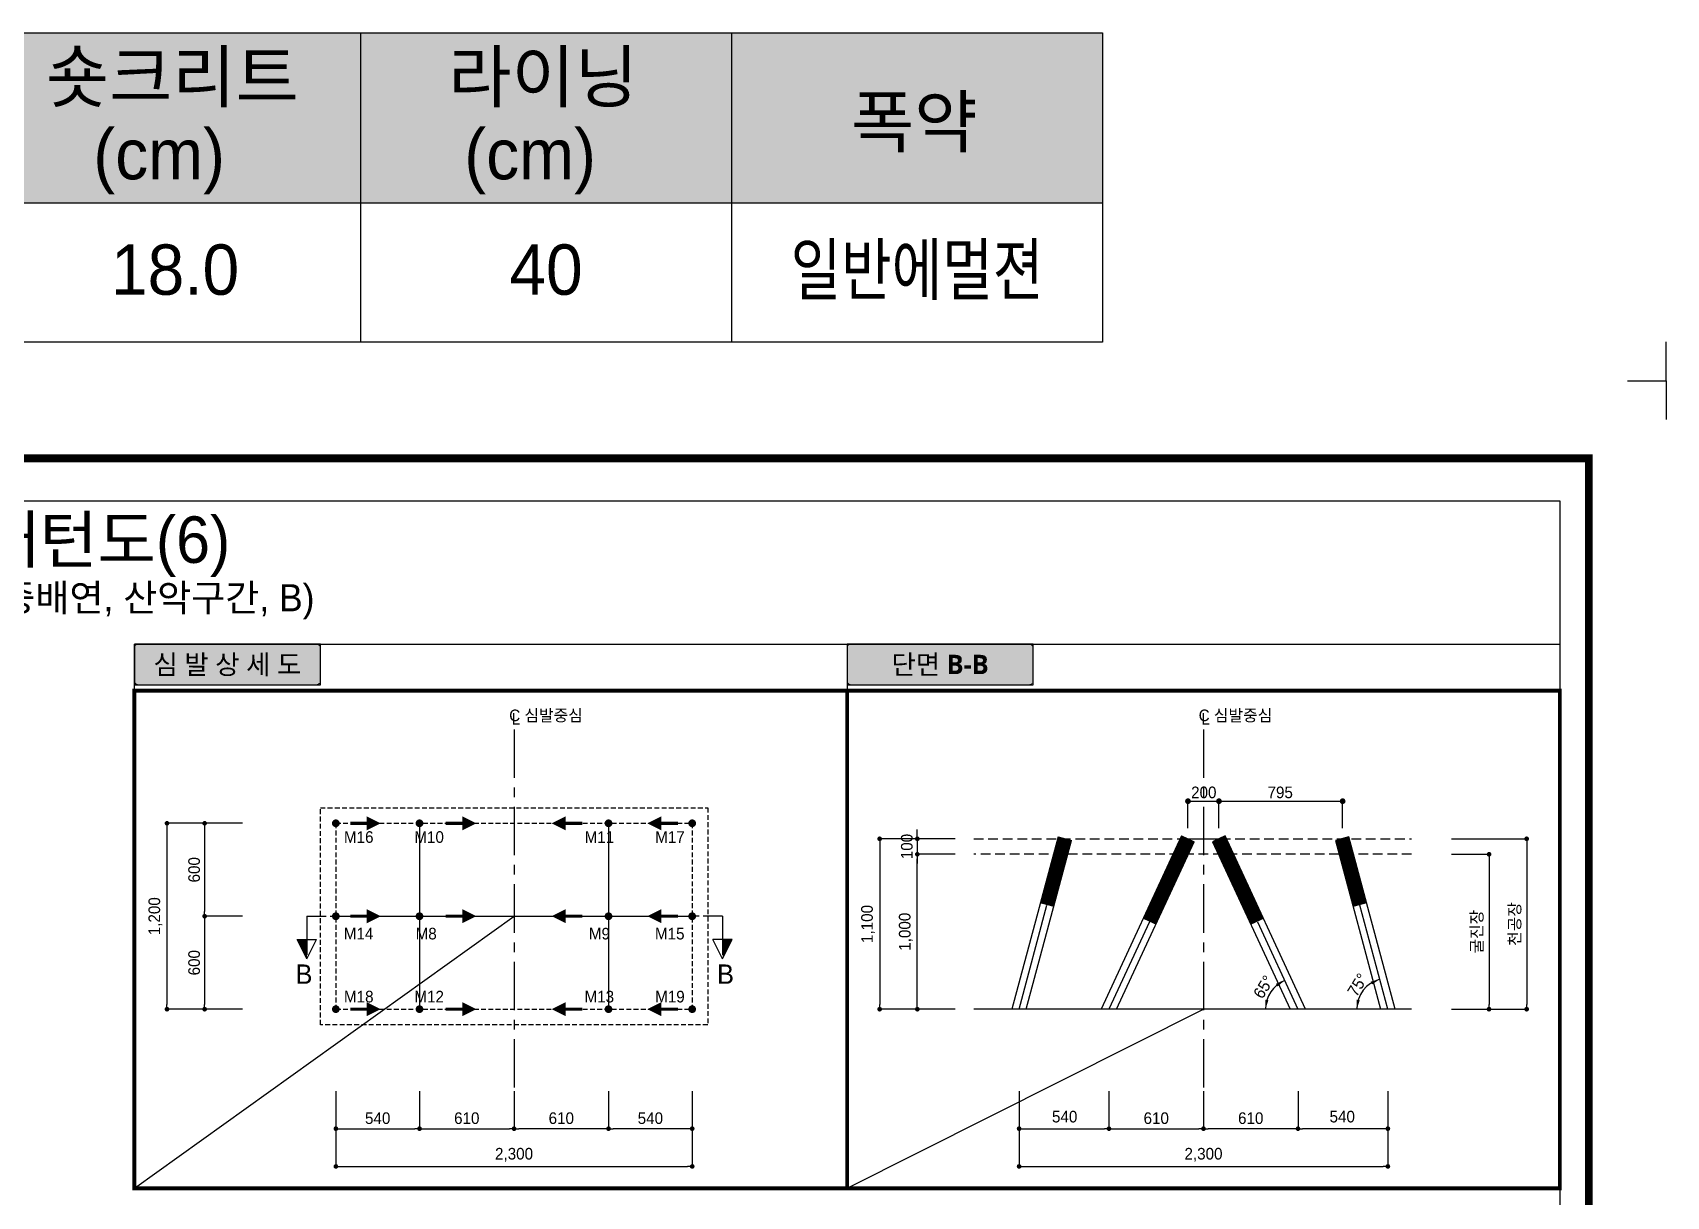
# Model space of a CAD drawing. Extents: x -689 to 317106, y 182884 to 219577.
# Drawn here: x 253967 to 275056, y 202056 to 217080 of the extents above; entities that cross this region are included whole.
import ezdxf
from ezdxf.enums import TextEntityAlignment as Align

# ---------------------------------------------------------------- set-up
doc = ezdxf.new("R2010")
doc.units = 0
doc.header["$LTSCALE"] = 500
doc.header["$MEASUREMENT"] = 0
for name, pattern in [('A-CENTR01', [2, 1.25, -0.25, 0.25, -0.25]), ('A-HIDDN01', [0.375, 0.25, -0.125]), ('HIDDEN', [0.375, 0.25, -0.125])]:
    doc.linetypes.add(name, pattern=pattern)
doc.layers.get('DEFPOINTS').update_dxf_attribs({"color": 55})
doc.layers.add('0-21', color=21, linetype='Continuous', plot=False)
doc.layers.add('0-250line', color=250, linetype='Continuous', lineweight=9, true_color=0x333333)
doc.layers.add('0-251', color=7, linetype='Continuous', true_color=0x6e6e6e)
for name, color, linetype in [('0-255', 52, 'Continuous'), ('A-DIM01', 1, 'Continuous'), ('A-TEXT02', 6, 'Continuous'), ('A-TEXT03', 7, 'Continuous'), ('CS-CNTL', 1, 'A-CENTR01'), ('CS-TABL-LIN2', 1, 'Continuous'), ('CS-TABL-TEX1', 3, 'Continuous'), ('CS-TABL-TEX3', 7, 'Continuous'), ('CS-TEXT', 7, 'Continuous'), ('CUT-BOD-LIN', 6, 'HIDDEN'), ('CUT-DIR-ARR', 7, 'Continuous'), ('CUT-Num-Text', 7, 'Continuous'), ('CX-BORD-LIN1', 7, 'Continuous'), ('CX-ICON-HA-253', 253, 'Continuous'), ('CX-MISC', 7, 'Continuous'), ('CZ-DIML', 1, 'Continuous'), ('CZ-TABL-LIN1', 4, 'Continuous'), ('CZ-TEX0', 7, 'Continuous'), ('CZ-TEX1', 7, 'Continuous'), ('CZ-TEX2', 7, 'Continuous'), ('CZ-TEX3', 7, 'Continuous'), ('HOLE-EXEC', 3, 'Continuous'), ('TU-BLOCK-EXP', 1, 'Continuous'), ('뇌관연결1', 2, 'Continuous'), ('발파공(심발)', 4, 'Continuous'), ('치수선', 242, 'Continuous')]:
    doc.layers.add(name, color=color, linetype=linetype)
doc.styles.get("Standard").update_dxf_attribs({"font": ''})
doc.styles.add('STYLE1', font='')
doc.styles.add('TB_BTXT', font='')
doc.styles.add('TB_TEXT', font='')
doc.styles.add('굴림체', font='')
doc.styles.add('돋움체', font='')
doc.styles.add('맑은고딕(굵게)', font='malgunbd.ttf')
doc.styles.get('Standard').set_extended_font_data('Dotum')
doc.styles.get('STYLE1').set_extended_font_data('Dotum')
doc.styles.get('TB_BTXT').set_extended_font_data('Dotum')
doc.styles.get('TB_TEXT').set_extended_font_data('Dotum')
doc.styles.get('굴림체').set_extended_font_data('Dotum')
doc.styles.get('돋움체').set_extended_font_data('Dotum')
doc.linetypes.add('CFZ008', pattern='A,0.9,-0.2,[106,KHCLINE.shx,S=0.00606,R=180,X=0,Y=0],0.9', length=2)
doc.dimstyles.new('D_50', dxfattribs={"dimscale": 50, "dimtxt": 3, "dimasz": 1.2, "dimexe": 0, "dimexo": 0, "dimgap": 1.2, "dimtad": 1, "dimdec": 0, "dimrnd": 0.0005, "dimdsep": 46, "dimlunit": 6, "dimtxsty": '돋움체', "dimblk": 'DOT', "dimcen": 0.09, "dimclrd": 1, "dimclre": 1, "dimclrt": 1, "dimaunit": 1, "dimadec": 0, "dimazin": 0, "dimtfac": 1, "dimtdec": 0, "dimtix": 1, "dimtmove": 2, "dimatfit": 0, "dimfxl": 1, "dimtvp": 2, "dimtolj": 1, "dimtzin": 0, "dimlwd": -1, "dimlwe": -1, "dimarcsym": 0})

# ---------------------------------------------------------------- blocks, each defined once
blk = doc.blocks.new('_Dot')
at = {"color": 0, "linetype": 'ByBlock', "lineweight": -2}
blk.add_line((-0.5, 0), (-1, 0), dxfattribs=at)
at = {"color": 0, "linetype": 'ByBlock', "const_width": 0.5}
blk.add_lwpolyline([(-0.25, 0, 1), (0.25, 0, 1)], format="xyb", close=True, dxfattribs=at)
blk = doc.blocks.new('*D170')
at = {"layer": 'DEFPOINTS', "color": 0, "ltscale": 10, "transparency": 16777216}
for p in [(256187, 206872), (255701, 204472), (256187, 204472, 0)]:
    blk.add_point(p, dxfattribs=at)
at = {"layer": '치수선', "color": 1, "ltscale": 10, "transparency": 16777216}
for p, q in [((256187, 206872), (255701, 206872)), ((255701, 206812), (255701, 204532)), ((256187, 204472), (255701, 204472))]:
    blk.add_line(p, q, dxfattribs=at)
at = {"layer": '치수선', "color": 1, "ltscale": 10, "transparency": 16777216, "xscale": 60, "yscale": 60, "zscale": 60}
for p, rotation in [((255701, 206872), 90), ((255701, 204472), 270)]:
    blk.add_blockref('_Dot', p, dxfattribs=dict(at, rotation=rotation))
at = {"layer": '치수선', "color": 1, "ltscale": 10, "transparency": 16777216, "insert": (255551, 205672), "char_height": 150, "attachment_point": 5, "rotation": 90, "style": '돋움체'}
blk.add_mtext('\\A1;1,200', dxfattribs=at)
blk = doc.blocks.new('*D171')
at = {"layer": 'DEFPOINTS', "color": 0, "ltscale": 10, "transparency": 16777216}
for p in [(256674, 205672), (256187, 204472), (256674, 204472)]:
    blk.add_point(p, dxfattribs=at)
at = {"layer": '치수선', "color": 1, "ltscale": 10, "transparency": 16777216}
for p, q in [((256674, 205672), (256187, 205672)), ((256187, 205612), (256187, 204532)), ((256674, 204472), (256187, 204472))]:
    blk.add_line(p, q, dxfattribs=at)
at = {"layer": '치수선', "color": 1, "ltscale": 10, "transparency": 16777216, "xscale": 60, "yscale": 60, "zscale": 60}
for p, rotation in [((256187, 205672), 90), ((256187, 204472), 270)]:
    blk.add_blockref('_Dot', p, dxfattribs=dict(at, rotation=rotation))
at = {"layer": '치수선', "color": 1, "ltscale": 10, "transparency": 16777216, "insert": (256052, 205072), "char_height": 150, "attachment_point": 5, "rotation": 90, "style": '돋움체'}
blk.add_mtext('\\A1;600', dxfattribs=at)
blk = doc.blocks.new('*D172')
at = {"layer": 'DEFPOINTS', "color": 0, "ltscale": 10, "transparency": 16777216}
for p in [(256674, 206872), (256187, 205672), (256674, 205672)]:
    blk.add_point(p, dxfattribs=at)
at = {"layer": '치수선', "color": 1, "ltscale": 10, "transparency": 16777216}
for p, q in [((256674, 206872), (256187, 206872)), ((256187, 206812), (256187, 205732)), ((256674, 205672), (256187, 205672))]:
    blk.add_line(p, q, dxfattribs=at)
at = {"layer": '치수선', "color": 1, "ltscale": 10, "transparency": 16777216, "xscale": 60, "yscale": 60, "zscale": 60}
for p, rotation in [((256187, 206872), 90), ((256187, 205672), 270)]:
    blk.add_blockref('_Dot', p, dxfattribs=dict(at, rotation=rotation))
at = {"layer": '치수선', "color": 1, "ltscale": 10, "transparency": 16777216, "insert": (256052, 206272), "char_height": 150, "attachment_point": 5, "rotation": 90, "style": '돋움체'}
blk.add_mtext('\\A1;600', dxfattribs=at)
blk = doc.blocks.new('*D173')
at = {"layer": 'DEFPOINTS', "color": 0, "ltscale": 10, "transparency": 16777216}
for p in [(257881, 202929, 0), (262481, 202929, 0), (262481, 202442)]:
    blk.add_point(p, dxfattribs=at)
at = {"layer": '치수선', "color": 1, "ltscale": 10, "transparency": 16777216}
for p, q in [((257881, 202929), (257881, 202442)), ((262481, 202929), (262481, 202442)), ((257941, 202442), (262421, 202442))]:
    blk.add_line(p, q, dxfattribs=at)
at = {"layer": '치수선', "color": 1, "ltscale": 10, "transparency": 16777216, "xscale": 60, "yscale": 60, "zscale": 60, "rotation": 180}
blk.add_blockref('_Dot', (257881, 202442), dxfattribs=at)
at = {"layer": '치수선', "color": 1, "ltscale": 10, "transparency": 16777216, "xscale": 60, "yscale": 60, "zscale": 60}
blk.add_blockref('_Dot', (262481, 202442), dxfattribs=at)
at = {"layer": '치수선', "color": 1, "ltscale": 10, "transparency": 16777216, "insert": (260181, 202592), "char_height": 150, "attachment_point": 5, "style": '돋움체'}
blk.add_mtext('\\A1;2,300', dxfattribs=at)
blk = doc.blocks.new('*D174')
at = {"layer": 'DEFPOINTS', "color": 0, "ltscale": 10, "transparency": 16777216}
for p in [(257881, 203415, 0), (258961, 203415, 0), (258961, 202929)]:
    blk.add_point(p, dxfattribs=at)
at = {"layer": '치수선', "color": 1, "ltscale": 10, "transparency": 16777216}
for p, q in [((257881, 203415), (257881, 202929)), ((258961, 203415), (258961, 202929)), ((257941, 202929), (258901, 202929))]:
    blk.add_line(p, q, dxfattribs=at)
at = {"layer": '치수선', "color": 1, "ltscale": 10, "transparency": 16777216, "xscale": 60, "yscale": 60, "zscale": 60, "rotation": 180}
blk.add_blockref('_Dot', (257881, 202929), dxfattribs=at)
at = {"layer": '치수선', "color": 1, "ltscale": 10, "transparency": 16777216, "xscale": 60, "yscale": 60, "zscale": 60}
blk.add_blockref('_Dot', (258961, 202929), dxfattribs=at)
at = {"layer": '치수선', "color": 1, "ltscale": 10, "transparency": 16777216, "insert": (258421, 203064), "char_height": 150, "attachment_point": 5, "style": '돋움체'}
blk.add_mtext('\\A1;540', dxfattribs=at)
blk = doc.blocks.new('*D175')
at = {"layer": 'DEFPOINTS', "color": 0, "ltscale": 10, "transparency": 16777216}
for p in [(258961, 203415, 0), (260181, 203415, 0), (260181, 202929)]:
    blk.add_point(p, dxfattribs=at)
at = {"layer": '치수선', "color": 1, "ltscale": 10, "transparency": 16777216}
for p, q in [((258961, 203415), (258961, 202929)), ((260181, 203415), (260181, 202929)), ((259021, 202929), (260121, 202929))]:
    blk.add_line(p, q, dxfattribs=at)
at = {"layer": '치수선', "color": 1, "ltscale": 10, "transparency": 16777216, "xscale": 60, "yscale": 60, "zscale": 60, "rotation": 180}
blk.add_blockref('_Dot', (258961, 202929), dxfattribs=at)
at = {"layer": '치수선', "color": 1, "ltscale": 10, "transparency": 16777216, "xscale": 60, "yscale": 60, "zscale": 60}
blk.add_blockref('_Dot', (260181, 202929), dxfattribs=at)
at = {"layer": '치수선', "color": 1, "ltscale": 10, "transparency": 16777216, "insert": (259571, 203064), "char_height": 150, "attachment_point": 5, "style": '돋움체'}
blk.add_mtext('\\A1;610', dxfattribs=at)
blk = doc.blocks.new('*D176')
at = {"layer": 'DEFPOINTS', "color": 0, "ltscale": 10, "transparency": 16777216}
for p in [(261401, 203415, 0), (262481, 203415, 0), (261401, 202929)]:
    blk.add_point(p, dxfattribs=at)
at = {"layer": '치수선', "color": 1, "ltscale": 10, "transparency": 16777216}
for p, q in [((261401, 203415), (261401, 202929)), ((262481, 203415), (262481, 202929)), ((262421, 202929), (261461, 202929))]:
    blk.add_line(p, q, dxfattribs=at)
at = {"layer": '치수선', "color": 1, "ltscale": 10, "transparency": 16777216, "xscale": 60, "yscale": 60, "zscale": 60}
for p, rotation in [((261401, 202929), 180.0000000000247), ((262481, 202929), 2.470024185186048e-11)]:
    blk.add_blockref('_Dot', p, dxfattribs=dict(at, rotation=rotation))
at = {"layer": '치수선', "color": 1, "ltscale": 10, "transparency": 16777216, "insert": (261941, 203064), "char_height": 150, "attachment_point": 5, "style": '돋움체'}
blk.add_mtext('\\A1;540', dxfattribs=at)
blk = doc.blocks.new('*D177')
at = {"layer": 'DEFPOINTS', "color": 0, "ltscale": 10, "transparency": 16777216}
for p in [(260181, 203415, 0), (261401, 203415, 0), (260181, 202929)]:
    blk.add_point(p, dxfattribs=at)
at = {"layer": '치수선', "color": 1, "ltscale": 10, "transparency": 16777216}
for p, q in [((260181, 203415), (260181, 202929)), ((261401, 203415), (261401, 202929)), ((261341, 202929), (260241, 202929))]:
    blk.add_line(p, q, dxfattribs=at)
at = {"layer": '치수선', "color": 1, "ltscale": 10, "transparency": 16777216, "xscale": 60, "yscale": 60, "zscale": 60}
for p, rotation in [((260181, 202929), 180.0000000000219), ((261401, 202929), 2.190247982980509e-11)]:
    blk.add_blockref('_Dot', p, dxfattribs=dict(at, rotation=rotation))
at = {"layer": '치수선', "color": 1, "ltscale": 10, "transparency": 16777216, "insert": (260791, 203064), "char_height": 150, "attachment_point": 5, "style": '돋움체'}
blk.add_mtext('\\A1;610', dxfattribs=at)
blk = doc.blocks.new('ssb')
at = {"color": 4, "const_width": 50, "flags": 128}
blk.add_lwpolyline([(0, -25, 1), (0, 25, 1)], format="xyb", close=True, dxfattribs=at)
blk = doc.blocks.new('A$C0F813D77')
at = {"layer": 'A-DIM01'}
for p, q in [((6, 9.98), (6, 4.98)), ((11, 7.48), (6, 9.98)), ((0, 7.48), (10, 7.48)), ((0, 7.48), (0, 2.48)), ((11, 7.48), (6, 4.98)), ((0, 1.43), (0, 0))]:
    blk.add_line(p, q, dxfattribs=at)
blk.add_solid([(6, 7.48), (6, 9.98), (11, 7.48)], dxfattribs=at)
blk = doc.blocks.new('*D178')
at = {"layer": 'DEFPOINTS', "color": 0, "ltscale": 10, "transparency": 16777216}
for p in [(266701, 202929), (271461, 202929), (271461, 202442)]:
    blk.add_point(p, dxfattribs=at)
at = {"layer": '치수선', "color": 1, "ltscale": 10, "transparency": 16777216}
for p, q in [((266701, 202929), (266701, 202442)), ((271461, 202929), (271461, 202442)), ((266761, 202442), (271401, 202442))]:
    blk.add_line(p, q, dxfattribs=at)
at = {"layer": '치수선', "color": 1, "ltscale": 10, "transparency": 16777216, "xscale": 60, "yscale": 60, "zscale": 60, "rotation": 180}
blk.add_blockref('_Dot', (266701, 202442), dxfattribs=at)
at = {"layer": '치수선', "color": 1, "ltscale": 10, "transparency": 16777216, "xscale": 60, "yscale": 60, "zscale": 60}
blk.add_blockref('_Dot', (271461, 202442), dxfattribs=at)
at = {"layer": '치수선', "color": 1, "ltscale": 10, "transparency": 16777216, "insert": (269081, 202592), "char_height": 150, "attachment_point": 5, "style": '돋움체'}
blk.add_mtext('\\A1;2,300', dxfattribs=at)
blk = doc.blocks.new('*D179')
at = {"layer": 'DEFPOINTS', "color": 0, "ltscale": 10, "transparency": 16777216}
for p in [(269081, 203415), (270301, 203415), (269081, 202929)]:
    blk.add_point(p, dxfattribs=at)
at = {"layer": '치수선', "color": 1, "ltscale": 10, "transparency": 16777216}
for p, q in [((269081, 203415), (269081, 202929)), ((270301, 203415), (270301, 202929)), ((270241, 202929), (269141, 202929))]:
    blk.add_line(p, q, dxfattribs=at)
at = {"layer": '치수선', "color": 1, "ltscale": 10, "transparency": 16777216, "xscale": 60, "yscale": 60, "zscale": 60}
for p, rotation in [((269081, 202929), 180.0000000000219), ((270301, 202929), 2.190247982980509e-11)]:
    blk.add_blockref('_Dot', p, dxfattribs=dict(at, rotation=rotation))
at = {"layer": '치수선', "color": 1, "ltscale": 10, "transparency": 16777216, "insert": (269691, 203064), "char_height": 150, "attachment_point": 5, "style": '돋움체'}
blk.add_mtext('\\A1;610', dxfattribs=at)
blk = doc.blocks.new('*D180')
at = {"layer": 'DEFPOINTS', "color": 0, "ltscale": 10, "transparency": 16777216}
for p in [(270301, 203415), (271461, 203415), (270301, 202929)]:
    blk.add_point(p, dxfattribs=at)
at = {"layer": '치수선', "color": 1, "ltscale": 10, "transparency": 16777216}
for p, q in [((270301, 203415), (270301, 202929)), ((271461, 203415), (271461, 202929)), ((271401, 202929), (270361, 202929))]:
    blk.add_line(p, q, dxfattribs=at)
at = {"layer": '치수선', "color": 1, "ltscale": 10, "transparency": 16777216, "xscale": 60, "yscale": 60, "zscale": 60}
for p, rotation in [((270301, 202929), 180.0000000000115), ((271461, 202929), 1.151079231931362e-11)]:
    blk.add_blockref('_Dot', p, dxfattribs=dict(at, rotation=rotation))
at = {"layer": '치수선', "color": 1, "ltscale": 10, "transparency": 16777216, "insert": (270872, 203084), "char_height": 150, "attachment_point": 5, "style": '돋움체'}
blk.add_mtext('\\A1;540', dxfattribs=at)
blk = doc.blocks.new('*D181')
at = {"layer": 'DEFPOINTS', "color": 0, "ltscale": 10, "transparency": 16777216}
for p in [(265387, 206672), (264901, 204472), (265387, 204472, 0)]:
    blk.add_point(p, dxfattribs=at)
at = {"layer": '치수선', "color": 1, "ltscale": 10, "transparency": 16777216}
for p, q in [((265387, 206672), (264901, 206672)), ((264901, 206612), (264901, 204532)), ((265387, 204472), (264901, 204472))]:
    blk.add_line(p, q, dxfattribs=at)
at = {"layer": '치수선', "color": 1, "ltscale": 10, "transparency": 16777216, "xscale": 60, "yscale": 60, "zscale": 60}
for p, rotation in [((264901, 206672), 90), ((264901, 204472), 270)]:
    blk.add_blockref('_Dot', p, dxfattribs=dict(at, rotation=rotation))
at = {"layer": '치수선', "color": 1, "ltscale": 10, "transparency": 16777216, "insert": (264751, 205572), "char_height": 150, "attachment_point": 5, "rotation": 90, "style": '돋움체'}
blk.add_mtext('\\A1;1,100', dxfattribs=at)
blk = doc.blocks.new('*D182')
at = {"layer": 'DEFPOINTS', "color": 0, "ltscale": 10, "transparency": 16777216}
for p in [(265874, 206672), (265387, 206472), (265874, 206472, 0)]:
    blk.add_point(p, dxfattribs=at)
at = {"layer": '치수선', "color": 1, "ltscale": 10, "transparency": 16777216}
for p, q in [((265387, 206732), (265387, 206792)), ((265874, 206672), (265387, 206672)), ((265387, 206672), (265387, 206472)), ((265874, 206472), (265387, 206472)), ((265387, 206412), (265387, 206352))]:
    blk.add_line(p, q, dxfattribs=at)
at = {"layer": '치수선', "color": 1, "ltscale": 10, "transparency": 16777216, "xscale": 60, "yscale": 60, "zscale": 60}
for p, rotation in [((265387, 206672), 270), ((265387, 206472), 90)]:
    blk.add_blockref('_Dot', p, dxfattribs=dict(at, rotation=rotation))
at = {"layer": '치수선', "color": 1, "ltscale": 10, "transparency": 16777216, "insert": (265252, 206572), "char_height": 150, "attachment_point": 5, "rotation": 90, "style": '돋움체'}
blk.add_mtext('\\A1;100', dxfattribs=at)
blk = doc.blocks.new('*D183')
at = {"layer": 'DEFPOINTS', "color": 0, "ltscale": 10, "transparency": 16777216}
for p in [(265387, 206472), (265874, 206472, 0), (265874, 204472)]:
    blk.add_point(p, dxfattribs=at)
at = {"layer": '치수선', "color": 1, "ltscale": 10, "transparency": 16777216}
for p, q in [((265874, 206472), (265387, 206472)), ((265387, 204532), (265387, 206412)), ((265874, 204472), (265387, 204472))]:
    blk.add_line(p, q, dxfattribs=at)
at = {"layer": '치수선', "color": 1, "ltscale": 10, "transparency": 16777216, "xscale": 60, "yscale": 60, "zscale": 60}
for p, rotation in [((265387, 206472), 90), ((265387, 204472), 270)]:
    blk.add_blockref('_Dot', p, dxfattribs=dict(at, rotation=rotation))
at = {"layer": '치수선', "color": 1, "ltscale": 10, "transparency": 16777216, "insert": (265238, 205472), "char_height": 150, "attachment_point": 5, "rotation": 90, "style": '돋움체'}
blk.add_mtext('\\A1;1,000', dxfattribs=at)
blk = doc.blocks.new('*D184')
at = {"layer": 'DEFPOINTS', "color": 0, "ltscale": 10, "transparency": 16777216}
for p in [(267861, 203415), (269081, 203415), (269081, 202929)]:
    blk.add_point(p, dxfattribs=at)
at = {"layer": '치수선', "color": 1, "ltscale": 10, "transparency": 16777216}
for p, q in [((267861, 203415), (267861, 202929)), ((269081, 203415), (269081, 202929)), ((267921, 202929), (269021, 202929))]:
    blk.add_line(p, q, dxfattribs=at)
at = {"layer": '치수선', "color": 1, "ltscale": 10, "transparency": 16777216, "xscale": 60, "yscale": 60, "zscale": 60, "rotation": 180}
blk.add_blockref('_Dot', (267861, 202929), dxfattribs=at)
at = {"layer": '치수선', "color": 1, "ltscale": 10, "transparency": 16777216, "xscale": 60, "yscale": 60, "zscale": 60}
blk.add_blockref('_Dot', (269081, 202929), dxfattribs=at)
at = {"layer": '치수선', "color": 1, "ltscale": 10, "transparency": 16777216, "insert": (268471, 203064), "char_height": 150, "attachment_point": 5, "style": '돋움체'}
blk.add_mtext('\\A1;610', dxfattribs=at)
blk = doc.blocks.new('*D185')
at = {"layer": 'DEFPOINTS', "color": 0, "ltscale": 10, "transparency": 16777216}
for p in [(266701, 203415), (267861, 203415), (267861, 202929)]:
    blk.add_point(p, dxfattribs=at)
at = {"layer": '치수선', "color": 1, "ltscale": 10, "transparency": 16777216}
for p, q in [((266701, 203415), (266701, 202929)), ((267861, 203415), (267861, 202929)), ((266761, 202929), (267801, 202929))]:
    blk.add_line(p, q, dxfattribs=at)
at = {"layer": '치수선', "color": 1, "ltscale": 10, "transparency": 16777216, "xscale": 60, "yscale": 60, "zscale": 60, "rotation": 180}
blk.add_blockref('_Dot', (266701, 202929), dxfattribs=at)
at = {"layer": '치수선', "color": 1, "ltscale": 10, "transparency": 16777216, "xscale": 60, "yscale": 60, "zscale": 60}
blk.add_blockref('_Dot', (267861, 202929), dxfattribs=at)
at = {"layer": '치수선', "color": 1, "ltscale": 10, "transparency": 16777216, "insert": (267289, 203084), "char_height": 150, "attachment_point": 5, "style": '돋움체'}
blk.add_mtext('\\A1;540', dxfattribs=at)
blk = doc.blocks.new('*D186')
at = {"layer": 'DEFPOINTS', "color": 0, "ltscale": 10, "transparency": 16777216}
for p in [(272281, 206672, 0), (272281, 204472, 0), (273253, 204472)]:
    blk.add_point(p, dxfattribs=at)
at = {"layer": '치수선', "color": 1, "ltscale": 10, "transparency": 16777216}
for p, q in [((272281, 206672), (273253, 206672)), ((273253, 206612), (273253, 204532)), ((272281, 204472), (273253, 204472))]:
    blk.add_line(p, q, dxfattribs=at)
at = {"layer": '치수선', "color": 1, "ltscale": 10, "transparency": 16777216, "xscale": 60, "yscale": 60, "zscale": 60}
for p, rotation in [((273253, 206672), 90), ((273253, 204472), 270)]:
    blk.add_blockref('_Dot', p, dxfattribs=dict(at, rotation=rotation))
at = {"layer": '치수선', "color": 1, "ltscale": 10, "transparency": 16777216, "insert": (273104, 205572), "char_height": 150, "attachment_point": 5, "rotation": 90, "style": '돋움체'}
blk.add_mtext('\\A1;천공장', dxfattribs=at)
blk = doc.blocks.new('*D187')
at = {"layer": 'DEFPOINTS', "color": 0, "ltscale": 10, "transparency": 16777216}
for p in [(272281, 206472, 0), (272281, 204472, 0), (272767, 204472)]:
    blk.add_point(p, dxfattribs=at)
at = {"layer": '치수선', "color": 1, "ltscale": 10, "transparency": 16777216}
for p, q in [((272281, 206472), (272767, 206472)), ((272767, 206412), (272767, 204532)), ((272281, 204472), (272767, 204472))]:
    blk.add_line(p, q, dxfattribs=at)
at = {"layer": '치수선', "color": 1, "ltscale": 10, "transparency": 16777216, "xscale": 60, "yscale": 60, "zscale": 60}
for p, rotation in [((272767, 206472), 90), ((272767, 204472), 270)]:
    blk.add_blockref('_Dot', p, dxfattribs=dict(at, rotation=rotation))
at = {"layer": '치수선', "color": 1, "ltscale": 10, "transparency": 16777216, "insert": (272616, 205472), "char_height": 150, "attachment_point": 5, "rotation": 90, "style": '돋움체'}
blk.add_mtext('\\A1;굴진장', dxfattribs=at)
blk = doc.blocks.new('CXBLKA1')
at = {"layer": 'CX-BORD-LIN1', "color": 7, "const_width": 2}
blk.add_lwpolyline([(821, 20), (25, 20), (25, 574), (821, 574)], close=True, dxfattribs=at)
at = {"layer": 'CX-MISC', "color": 7}
blk.add_lwpolyline([(831, 594), (841, 594), (841, 594), (841, 594), (841, 594), (841, 594), (841, 584)], dxfattribs=at)
at = {"layer": 'CZ-TEX0', "color": 7, "style": 'TB_BTXT'}
blk.add_attdef('UD_TITLE', text='', height=10, dxfattribs=at).set_placement((423, 553), align=Align.MIDDLE_CENTER)
at = {"layer": 'CZ-TEX1', "color": 7, "style": 'TB_BTXT'}
blk.add_attdef('PI_CNAME', text='', height=5, dxfattribs=at).set_placement((40, 552), align=Align.BOTTOM_LEFT)
blk.add_attdef('UD_SUBTITLE', text='', height=7, dxfattribs=at).set_placement((423, 538), align=Align.MIDDLE_CENTER)
at = {"layer": 'CZ-TEX2', "color": 7}
for tag, height, style, p in [('UD_CDNAME', 4, 'TB_BTXT', (42, 544)), ('DA_STDNAME', 3, 'TB_TEXT', (783.49, 13.5))]:
    blk.add_attdef(tag, text='', height=height, dxfattribs=dict(at, style=style)).set_placement(p, align=Align.BOTTOM_LEFT)
at = {"layer": 'CZ-TEX2', "color": 7, "style": 'TB_TEXT'}
for tag, height, p in [('PI_TITLE', 4.5, (243, 50)), ('DC_RNUM4', 3, (320, 52)), ('DC_RDATE4', 3.5, (353, 52.5)), ('DC_RAPP4', 3.5, (501.56, 52.5)), ('DC_RCHK4', 3.5, (542.36, 52.5)), ('DC_RDGN4', 3.5, (582.36, 52.5)), ('UD_CDIST', 4.5, (676, 50)), ('FI_NAME', 4.5, (780, 51)), ('DC_RNUM3', 3, (320, 45)), ('DC_RDATE3', 3.5, (353, 45.4)), ('DC_RAPP3', 3.5, (501.56, 45.4)), ('DC_RCHK3', 3.5, (542.36, 45.4)), ('DC_RDGN3', 3.5, (582.36, 45.4)), ('DI_TITLE', 4.5, (780, 44)), ('PI_CDNAME', 4.5, (243, 38)), ('DC_RNUM2', 3, (320, 38)), ('DC_RDATE2', 3.5, (353, 38.5)), ('DC_RAPP2', 3.5, (501.56, 38.5)), ('DC_RCHK2', 3.5, (542.36, 38.5)), ('DC_RDGN2', 3.5, (582.36, 38.5)), ('DA_HSCALE', 4.5, (658.5, 38)), ('DA_VSCALE', 4.5, (693, 38)), ('DI_SUBTITLE', 3.5, (780, 37)), ('DC_RNUM1', 3, (320, 31)), ('DC_RDATE1', 3.5, (353, 31.5)), ('DC_RAPP1', 3.5, (501.56, 31.5)), ('DC_RCHK1', 3.5, (542.36, 31.5)), ('DC_RDGN1', 3.5, (582.36, 31.5)), ('PA_CCLASS', 4.5, (204, 26.5)), ('PI_STAGE', 4.5, (283, 26.5)), ('DI_DRWNO', 4.5, (676, 26.5)), ('DA_PAGENO', 4.5, (780, 26.5))]:
    blk.add_attdef(tag, text='', height=height, dxfattribs=at).set_placement(p, align=Align.MIDDLE_CENTER)
for tag, p in [('DC_RDES4', (377, 52.5)), ('DC_RDES3', (377, 45.4)), ('DC_RDES2', (377, 38.5)), ('DC_RDES1', (377.03, 31.5))]:
    blk.add_attdef(tag, text='', height=3.5, dxfattribs=at).set_placement(p, align=Align.MIDDLE_LEFT)
at = {"layer": 'CZ-TEX3', "color": 7, "style": 'TB_TEXT', "flags": 1}
for tag, p in [('PI_ID', (24, 16)), ('PI_CCODE', (31, 16)), ('PA_DSDATE', (47, 16)), ('PA_DEDATE', (64, 16)), ('PA_CSDATE', (81, 16)), ('PA_CEDATE', (98, 16)), ('PA_CFDATE', (114, 16)), ('EI_ENAME', (132, 16)), ('EI_DEPT', (146, 16)), ('EI_PERSON', (158, 16)), ('EI_EMAIL', (174, 16)), ('CI_CATEG', (189, 16)), ('CI_ROLE', (204, 16)), ('CI_ONAME', (216, 16)), ('CI_ADDR', (232, 16)), ('CI_TEL', (246, 16)), ('CI_FAX', (257, 16)), ('CI_HPADDR', (270, 16)), ('CI_CODE', (287, 16)), ('CI_DEPT', (300, 16)), ('CI_PERSON', (312, 16)), ('CI_EMAIL', (329, 16)), ('CI_PROLE', (342, 16)), ('DI_MANCODE', (357, 16)), ('DI_CATEG', (377, 16)), ('DI_LDATE', (392, 16)), ('DI_PCLASS', (407, 16)), ('DI_MMCLASS', (424, 16)), ('DI_MSCLASS', (443, 16)), ('DI_ECLASS', (462, 16)), ('DI_FNAME', (478, 16)), ('DC_ONAME', (493, 16)), ('DC_NNAME', (510, 16)), ('FI_CODE', (529, 16)), ('FI_CLASS', (545, 16)), ('FI_ICODE1', (563, 16)), ('FI_ICODE2', (581, 16)), ('------------', (597, 16))]:
    blk.add_attdef(tag, p, '', height=2, dxfattribs=at)

msp = doc.modelspace()

# ---------------------------------------------------------------- hatches: boundary and pattern name
at = {"layer": '0-250line'}
h = msp.add_hatch(color=256, dxfattribs=at)
edge = h.paths.add_edge_path()
edge.add_line((257680.64711, 208922.76852), (257680.64711, 209135.3556))
edge.add_arc((257631.69572, 209135.35559), 48.95139, 0.000000429, 90.000000429)
edge.add_line((257631.69572, 209184.30698), (255329.5985, 209184.30698))
edge.add_arc((255329.5985, 209135.3556), 48.95139, 89.999999937, 179.999999937)
edge.add_line((255280.64711, 209135.3556), (255280.64711, 208710.18145))
edge.add_arc((255329.5985, 208710.18145), 48.95139, 179.999999879, 269.999999879)
edge.add_line((255329.5985, 208661.23006), (257631.69572, 208661.23006))
edge.add_arc((257631.69572, 208710.18145), 48.95139, 269.999999755, 359.999999755)
edge.add_line((257680.64711, 208710.18145), (257680.64711, 208922.76852))
h = msp.add_hatch(color=256, dxfattribs=at)
edge = h.paths.add_edge_path()
edge.add_line((266880.64711, 208922.76852), (266880.64711, 209135.3556))
edge.add_arc((266831.69572, 209135.35559), 48.95139, 0.000000429, 90.000000429)
edge.add_line((266831.69572, 209184.30698), (264529.5985, 209184.30698))
edge.add_arc((264529.5985, 209135.3556), 48.95139, 89.999999937, 179.999999937)
edge.add_line((264480.64711, 209135.3556), (264480.64711, 208710.18145))
edge.add_arc((264529.5985, 208710.18145), 48.95139, 179.999999879, 269.999999879)
edge.add_line((264529.5985, 208661.23006), (266831.69572, 208661.23006))
edge.add_arc((266831.69572, 208710.18145), 48.95139, 269.999999755, 359.999999755)
edge.add_line((266880.64711, 208710.18145), (266880.64711, 208922.76852))
at = {"layer": '치수선'}
h = msp.add_hatch(color=256, dxfattribs=at)
h.dxf.hatch_style = 1
edge = h.paths.add_edge_path()
edge.add_arc((268880.64711, 207157.4193), 37.5, 0, 360)
h = msp.add_hatch(color=256, dxfattribs=at)
h.dxf.hatch_style = 1
edge = h.paths.add_edge_path()
edge.add_arc((269280.64711, 207157.4193), 37.5, 0, 360)
h = msp.add_hatch(color=256, dxfattribs=at)
h.dxf.hatch_style = 1
edge = h.paths.add_edge_path()
edge.add_arc((270876.97921, 207157.4193), 37.5, 0, 360)

# ---------------------------------------------------------------- linework, layer by layer
msp.add_lwpolyline([(274554.29466, 212584.30698), (275055.64711, 212584.30698), (275055.64711, 213086.07837)])
at = {"layer": '0-21'}
for points in [[(257680.64711, 209184.30698), (255280.64711, 209184.30698), (255280.64711, 208661.23006), (257680.64711, 208661.23006), (257680.64711, 209184.30698)], [(266880.64711, 209184.30698), (264480.64711, 209184.30698), (264480.64711, 208661.23006), (266880.64711, 208661.23006), (266880.64711, 209184.30698)]]:
    msp.add_lwpolyline(points, close=True, dxfattribs=at)
at = {"layer": '0-250line', "lineweight": 0}
for points in [[(257680.64711, 208922.76852), (257680.64711, 209135.3556, 0.4142135624), (257631.69572, 209184.30698), (255329.5985, 209184.30698, 0.4142135624), (255280.64711, 209135.3556), (255280.64711, 208710.18145, 0.4142135624), (255329.5985, 208661.23006), (257631.69572, 208661.23006, 0.4142135624), (257680.64711, 208710.18145)], [(266880.64711, 208922.76852), (266880.64711, 209135.3556, 0.4142135624), (266831.69572, 209184.30698), (264529.5985, 209184.30698, 0.4142135624), (264480.64711, 209135.3556), (264480.64711, 208710.18145, 0.4142135624), (264529.5985, 208661.23006), (266831.69572, 208661.23006, 0.4142135624), (266880.64711, 208710.18145)]]:
    msp.add_lwpolyline(points, format="xyb", close=True, dxfattribs=at)
at = {"layer": '0-251', "const_width": 50}
for points in [[(255280.64711, 208584.30698), (264480.64711, 208584.30698), (264480.64711, 202159.87073), (255280.64711, 202159.87073)], [(264480.64711, 208584.30698), (273680.64711, 208584.30698), (273680.64711, 202159.87073), (264480.64711, 202159.87073)]]:
    msp.add_lwpolyline(points, close=True, dxfattribs=at)
at = {"layer": 'CS-CNTL'}
for p, q in [((260180.64711, 208084.14719, 0), (260180.64711, 203415.32267)), ((269080.64711, 208084.14719, 0), (269080.64711, 203415.32267))]:
    msp.add_line(p, q, dxfattribs=at)
at = {"layer": 'CS-TABL-LIN2'}
for p, q in [((258199.84305, 217079.83562), (258199.84305, 213084.30698)), ((262988.68224, 217079.83562), (262988.68224, 213084.30698))]:
    msp.add_line(p, q, dxfattribs=at)
at = {"layer": 'CUT-BOD-LIN', "ltscale": 0.5}
for p, q in [((257680.64709, 204272.08886), (257680.64709, 207072.08886)), ((257680.64709, 207072.08886), (262680.64712, 207072.08886)), ((262680.64712, 207072.08886), (262680.64712, 204272.08886)), ((262680.64712, 204272.08886), (257680.64709, 204272.08886))]:
    msp.add_line(p, q, dxfattribs=at)
at = {"layer": 'CUT-DIR-ARR', "const_width": 40}
for points in [[(258065.74438, 206872.08886), (258374.69728, 206872.08886)], [(259300.23168, 206872.08886), (259609.18458, 206872.08886)], [(261061.06256, 206872.08886), (260752.10966, 206872.08886)], [(262295.54986, 206872.08886), (261986.59696, 206872.08886)], [(258065.74438, 205672.08886), (258374.69728, 205672.08886)], [(259300.23168, 205672.08886), (259609.18458, 205672.08886)], [(261061.06256, 205672.08886), (260752.10966, 205672.08886)], [(262295.54986, 205672.08886), (261986.59696, 205672.08886)], [(258065.74438, 204472.08886), (258374.69728, 204472.08886)], [(259300.23168, 204472.08886), (259609.18458, 204472.08886)], [(261061.06256, 204472.08886), (260752.10966, 204472.08886)], [(262295.54986, 204472.08886), (261986.59696, 204472.08886)]]:
    msp.add_lwpolyline(points, dxfattribs=at)
at = {"layer": 'CUT-DIR-ARR'}
for points in [[(258459.87828, 206872.08886, 0, 180, 0), (258279.87828, 206872.08886, 180, 180, 0)], [(259694.36559, 206872.08886, 0, 180, 0), (259514.36559, 206872.08886, 180, 180, 0)], [(260666.92865, 206872.08886, 0, 180, 0), (260846.92865, 206872.08886, 180, 180, 0)], [(261901.41595, 206872.08886, 0, 180, 0), (262081.41595, 206872.08886, 180, 180, 0)], [(258459.87828, 205672.08886, 0, 180, 0), (258279.87828, 205672.08886, 180, 180, 0)], [(259694.36559, 205672.08886, 0, 180, 0), (259514.36559, 205672.08886, 180, 180, 0)], [(260666.92865, 205672.08886, 0, 180, 0), (260846.92865, 205672.08886, 180, 180, 0)], [(261901.41595, 205672.08886, 0, 180, 0), (262081.41595, 205672.08886, 180, 180, 0)], [(258459.87828, 204472.08886, 0, 180, 0), (258279.87828, 204472.08886, 180, 180, 0)], [(259694.36559, 204472.08886, 0, 180, 0), (259514.36559, 204472.08886, 180, 180, 0)], [(260666.92865, 204472.08886, 0, 180, 0), (260846.92865, 204472.08886, 180, 180, 0)], [(261901.41595, 204472.08886, 0, 180, 0), (262081.41595, 204472.08886, 180, 180, 0)]]:
    msp.add_lwpolyline(points, format="xyseb", dxfattribs=at)
at = {"layer": 'CUT-Num-Text'}
msp.add_line((268880.64711, 206672.08886), (269280.64711, 206672.08886), dxfattribs=at)
at = {"layer": 'CX-ICON-HA-253'}
msp.add_solid([(234255.64711, 217079.83562), (267777.52143, 217079.83562), (234255.64711, 214882.81653), (267777.52143, 214882.81653)], dxfattribs=at)
at = {"layer": 'CZ-DIML'}
for centre, start in [((270280.64711, 204472.08886), 112.274226946), ((271460.64712, 204472.08886), 104.999999997)]:
    msp.add_arc(centre, 400, start, 180, dxfattribs=at)
for points in [[(270015.27002, 204799.13169), (270035.40066, 204764.56643), (270129.03113, 204842.24098)], [(269918.59322, 204587.67472), (269879.05477, 204593.73368), (269880.64711, 204472.08886)]]:
    msp.add_solid(points, dxfattribs=at)
at = {"layer": 'CZ-DIML', "color": 1}
for points in [[(271239.5794, 204827.08524), (271256.10825, 204790.66001), (271357.1195, 204858.45919)], [(271098.59323, 204587.67472), (271059.05478, 204593.73368), (271060.64712, 204472.08886)]]:
    msp.add_solid(points, dxfattribs=at)
at = {"layer": 'CZ-TABL-LIN1'}
msp.add_line((234255.64711, 214882.81653), (267777.52143, 214882.81653), dxfattribs=at)
msp.add_lwpolyline([(267777.52143, 213084.30698), (234255.64711, 213084.30698), (234255.64711, 217079.83562), (267777.52143, 217079.83562), (267777.52143, 213084.30698)], dxfattribs=at)
at = {"layer": 'DEFPOINTS'}
for p, q in [((264480.64711, 209184.30698), (264480.64711, 202159.87073)), ((255280.64711, 208584.30698), (273680.64711, 208584.30698)), ((258960.64709, 206872.08886), (258960.64709, 204472.08886)), ((261400.64712, 206872.08886), (261400.64712, 204472.08886)), ((255280.64711, 202159.87073), (260180.64711, 205672.08886)), ((257880.64709, 205672.08886), (262480.64712, 205672.08886)), ((264480.64711, 202159.87073), (269080.64711, 204472.08886))]:
    msp.add_line(p, q, dxfattribs=at)
for points in [[(235630.64711, 211034.30698), (273680.64711, 211034.30698), (273680.64711, 186134.30698), (235630.64711, 186134.30698)], [(255280.64711, 209184.30698), (273680.64711, 209184.30698), (273680.64711, 202159.87073), (255280.64711, 202159.87073)]]:
    msp.add_lwpolyline(points, close=True, dxfattribs=at)
at = {"layer": 'HOLE-EXEC', "linetype": 'CFZ008', "ltscale": 0.5}
for p, q in [((267203.20199, 206695.38257), (266607.47224, 204472.08886)), ((267203.20199, 206695.38257), (267377.06864, 206648.79514)), ((268798.99606, 206709.94525), (267761.44445, 204472.08886)), ((268798.99606, 206709.94525), (268962.29815, 206634.23246)), ((269362.29815, 206709.94525), (269198.99606, 206634.23246)), ((270399.84977, 204472.08886), (269362.29815, 206709.94525)), ((270958.09222, 206695.38257), (270784.22557, 206648.79514)), ((271553.82197, 204472.08886), (270958.09222, 206695.38257)), ((266793.82195, 204472.08886), (267377.06864, 206648.79514)), ((267959.84974, 204472.08886), (268962.29815, 206634.23246)), ((269198.99606, 206634.23246), (270201.44447, 204472.08886)), ((270784.22557, 206648.79514), (271367.47226, 204472.08886)), ((271767.53286, 204472.08886), (266115.46556, 204472.08886))]:
    msp.add_line(p, q, dxfattribs=at)
at = {"layer": 'TU-BLOCK-EXP', "color": 251}
for p, q in [((266700.64709, 204472.08886), (267060.82164, 205816.27857)), ((271460.64712, 204472.08886), (271100.47257, 205816.27857)), ((268384.30771, 205601.55291), (267860.64709, 204472.08886)), ((269776.9865, 205601.55291), (270300.64712, 204472.08886))]:
    msp.add_line(p, q, dxfattribs=at)
at = {"layer": 'TU-BLOCK-EXP', "color": 251, "const_width": 180}
for points in [[(267060.82164, 205816.27857), (267290.13532, 206672.08886)], [(268880.64711, 206672.08886), (268384.30771, 205601.55291)], [(269280.64711, 206672.08886), (269776.9865, 205601.55291)], [(271100.47257, 205816.27857), (270871.15889, 206672.08886)]]:
    msp.add_lwpolyline(points, dxfattribs=at)
at = {"layer": '뇌관연결1', "linetype": 'A-HIDDN01', "ltscale": 0.5}
for p, q in [((257880.64709, 206872.08886), (257880.64709, 204472.08886)), ((257880.64709, 206872.08886), (262480.64712, 206872.08886)), ((262480.64712, 206872.08886), (262480.64712, 204472.08886)), ((257880.64709, 204472.08886), (262480.64712, 204472.08886))]:
    msp.add_line(p, q, dxfattribs=at)
at = {"layer": '치수선', "ltscale": 10}
for p, q in [((268880.64711, 207157.4193), (270876.97921, 207157.4193)), ((268880.64711, 206807.46137), (268880.64711, 207157.4193)), ((269280.64711, 206807.46137), (269280.64711, 207157.4193)), ((270876.97921, 206807.46137), (270876.97921, 207157.4193))]:
    msp.add_line(p, q, dxfattribs=at)
at = {"layer": '치수선', "linetype": 'HIDDEN'}
for p, q in [((266115.46556, 206672.08886), (271767.53286, 206672.08886)), ((271767.53286, 206472.08886), (266115.46556, 206472.08886))]:
    msp.add_line(p, q, dxfattribs=at)

# ---------------------------------------------------------------- block references
ref = msp.add_blockref('CXBLKA1', (233005.64711, 182884.30698), dxfattribs=dict(xscale=50, yscale=50, zscale=50))
ref.add_attrib('UD_TITLE', '발파패턴도(6)', dxfattribs={"layer": 'CZ-TEX0', "height": 600, "style": 'TB_BTXT'}).set_placement((254155.64711, 210534.30698), align=Align.MIDDLE_CENTER)
ref.add_attrib('UD_SUBTITLE', '(본선2차로, 집중배연, 산악구간, B)', dxfattribs={"layer": 'CZ-TEX1', "height": 350, "style": 'TB_BTXT'}).set_placement((254155.64711, 209784.30698), align=Align.MIDDLE_CENTER)
at = {"layer": 'A-TEXT02', "color": 0, "yscale": 50, "zscale": 50}
for p, xscale, rotation in [((257880.64709, 205672.08886), -50, 90), ((262499.3971, 205672.08886), 50, 270)]:
    msp.add_blockref('A$C0F813D77', p, dxfattribs=dict(at, xscale=xscale, rotation=rotation))
at = {"layer": '발파공(심발)', "xscale": -1}
for p in [(257880.64709, 206872.08886), (258960.64709, 206872.08886), (261400.64712, 206872.08886), (262480.64712, 206872.08886), (257880.64709, 205672.08886), (258960.64709, 205672.08886), (261400.64712, 205672.08886), (262480.64712, 205672.08886), (257880.64709, 204472.08886), (258960.64709, 204472.08886), (261400.64712, 204472.08886), (262480.64712, 204472.08886)]:
    msp.add_blockref('ssb', p, dxfattribs=at)

# ---------------------------------------------------------------- texts
at = {"layer": '0-255', "color": 7, "true_color": 0xffffff, "style": '맑은고딕(굵게)'}
for s, p in [('심 발 상 세 도', (256480.64711, 208922.76852)), ('단면 B-B', (265680.64711, 208922.76852))]:
    msp.add_text(s, height=250, rotation=359.97820732, dxfattribs=at).set_placement(p, align=Align.MIDDLE_CENTER)
at = {"layer": 'A-TEXT03', "style": '돋움체'}
for p in [(257469.0831, 204924.41384), (262910.96109, 204924.41384)]:
    msp.add_text('B', height=250, dxfattribs=at).set_placement(p, align=Align.MIDDLE)
at = {"layer": 'CS-TABL-TEX1', "style": '굴림체'}
for s, p in [('숏크리트', (255769.18921, 216517.22507)), ('라이닝', (260558.02839, 216517.22507)), ('폭약', (265346.86758, 215938.09909)), ('(cm)', (255599.61366, 215431.00376)), ('(cm)', (260388.45285, 215431.00376))]:
    msp.add_text(s, height=650, dxfattribs=at).set_placement(p, align=Align.MIDDLE)
at = {"layer": 'CS-TABL-TEX3', "style": '굴림체'}
msp.add_text('18.0', height=650, dxfattribs=at).set_placement((255805.38263, 214020.79045), align=Align.MIDDLE_CENTER)
at = {"layer": 'CS-TABL-TEX3', "color": 1, "style": '굴림체'}
msp.add_text('40', height=650, dxfattribs=at).set_placement((260594.22182, 214020.79045), align=Align.MIDDLE_CENTER)
at = {"layer": 'CS-TABL-TEX3', "color": 4, "style": '굴림체', "width": 0.8}
msp.add_text('일반에멀젼', height=650, dxfattribs=at).set_placement((265383.06101, 214020.79045), align=Align.MIDDLE_CENTER)
at = {"layer": 'CS-TEXT'}
for s, p in [('C 심발중심', (260119.04668, 208190.56111)), ('C 심발중심', (269019.04668, 208190.56111, 0)), ('L', (260152.1287, 208144.39382)), ('L', (269052.1287, 208144.39382, 0))]:
    msp.add_text(s, height=150, dxfattribs=at).set_placement(p)
at = {"layer": 'CZ-TEX2', "style": 'STYLE1'}
for s, p in [('200', (269084.83252, 207196.24534)), ('795', (270071.17221, 207196.24534)), ('M16', (258176.49645, 206619.5147, 0)), ('M10', (259084.7643, 206619.5147, 0)), ('M11', (261283.48071, 206619.5147, 0)), ('M17', (262193.17156, 206619.5147, 0)), ('M14', (258173.83074, 205372.45782, 0)), ('M8', (259046.47109, 205372.45782, 0)), ('M9', (261283.58317, 205372.45782, 0)), ('M15', (262191.17682, 205372.45782, 0)), ('M18', (258176.71859, 204559.23264, 0)), ('M12', (259084.98644, 204559.23264, 0)), ('M13', (261281.62741, 204559.23264, 0)), ('M19', (262193.18244, 204559.23264, 0))]:
    msp.add_text(s, height=150, dxfattribs=at).set_placement(p, align=Align.CENTER)
at = {"layer": 'CZ-TEX2'}
for s, p in [('65°', (269841.14881, 204594.08195)), ('75°', (271055.765, 204621.47322))]:
    msp.add_text(s, height=150, rotation=58.175525161, dxfattribs=at).set_placement(p)

# ---------------------------------------------------------------- dimensions: what is measured, and where the dimension line sits
at = {"layer": '치수선', "ltscale": 10}
for p1, p2, distance, text, picture, middle in [((256187.39986, 206871.99049, 0), (256187.39986, 204472.08886), -486.66869, '1,200', '*D170', (255551.17893, 205672.03967, 0)), ((256673.98044, 206872.08886), (256673.98044, 205672.08886), -486.66869, '600', '*D172', (256052.20999, 206272.08886)), ((265387.39986, 206671.99049, 0), (265387.39986, 204472.08886, 0), -486.66869, '1,100', '*D181', (264751.17893, 205572.03967, 0)), ((265873.98044, 206672.08886, 0), (265873.98044, 206472.08886, 0), -486.66869, '100', '*D182', (265252.20999, 206572.08886, 0)), ((272280.76712, 206672.08886), (272280.76712, 204472.08886, 0), 972.66869, '천공장', '*D186', (273103.68004, 205572.08886, 0)), ((265873.98044, 204472.08886, 0), (265873.98044, 206472.08886, 0), 486.66869, '1,000', '*D183', (265237.75951, 205472.08886, 0)), ((272280.76712, 206472.08886, 0), (272280.76712, 204472.08886, 0), 486.66869, '굴진장', '*D187', (272616.15358, 205472.08886, 0)), ((256673.98044, 205672.08886), (256673.98044, 204472.08886), -486.66869, '600', '*D171', (256052.20999, 205072.08886)), ((257880.64709, 203415.32267, 0), (258960.64709, 203415.32267, 0), -486.66869, '540', '*D174', (258420.64709, 203063.75574)), ((258960.64709, 203415.32267, 0), (260180.64711, 203415.32267, 0), -486.66869, '610', '*D175', (259570.6471, 203063.75574)), ((261400.64712, 203415.32267, 0), (260180.64711, 203415.32267, 0), 486.66869, '610', '*D177', (260790.64711, 203063.75574)), ((262480.64712, 203415.32267, 0), (261400.64712, 203415.32267, 0), 486.66869, '540', '*D176', (261940.64712, 203063.75574)), ((267860.64709, 203415.32267), (269080.64711, 203415.32267), -486.66869, '610', '*D184', (268470.6471, 203063.75574)), ((270300.64712, 203415.32267), (269080.64711, 203415.32267), 486.66869, '610', '*D179', (269690.64711, 203063.75574)), ((257880.64709, 202928.65398, 0), (262480.64712, 202928.65398, 0), -486.66869, '2,300', '*D173', (260180.64711, 202591.53752)), ((266700.64709, 202928.65398), (271460.64712, 202928.65398), -486.66869, '2,300', '*D178', (269080.64711, 202591.53752))]:
    dim = msp.add_aligned_dim(p1=p1, p2=p2, distance=distance, text=text, dimstyle='D_50', dxfattribs=at)
    dim.commit()
    dim.dimension.update_dxf_attribs({"geometry": picture, "text_midpoint": middle})
for base, p1, p2, angle, picture, middle in [((267860.64709, 202928.65398), (266700.64709, 203415.32267), (267860.64709, 203415.32267), 360, '*D185', (267288.85098, 203083.52956)), ((270300.64712, 202928.65398), (271460.64712, 203415.32267), (270300.64712, 203415.32267), 180, '*D180', (270872.44323, 203083.52956))]:
    dim = msp.add_linear_dim(base=base, p1=p1, p2=p2, angle=angle, text='540', dimstyle='D_50', dxfattribs=at)
    dim.commit()
    dim.dimension.update_dxf_attribs({"geometry": picture, "text_midpoint": middle, "dimtype": 129})

doc.saveas('drawing.dxf')
